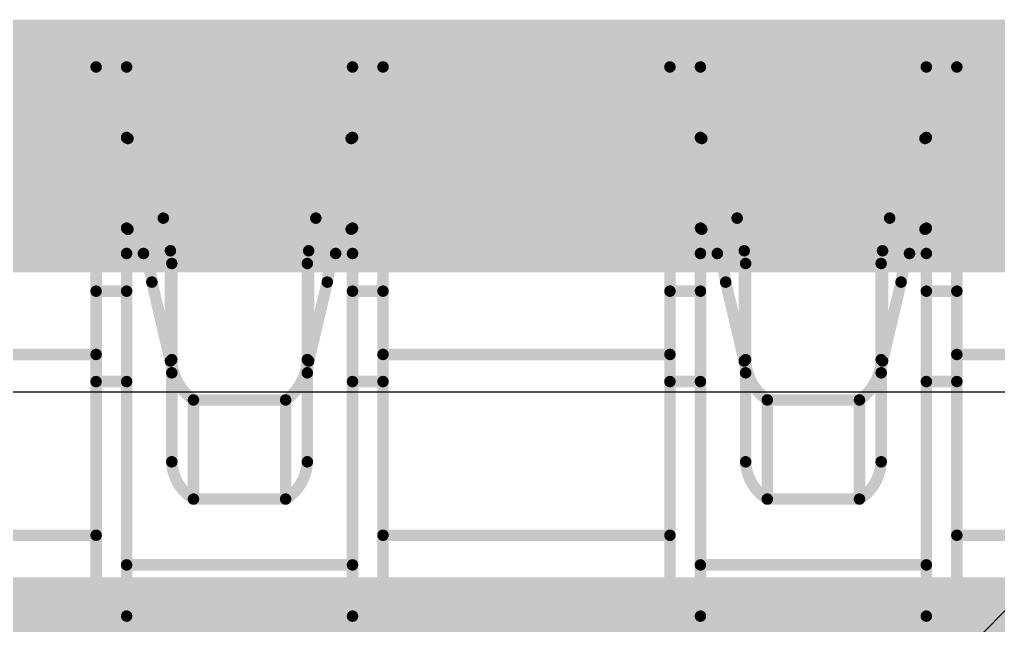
# Model space of a CAD drawing. Header units: inches. Extents: x -6 to 5433, y -4 to 5447.
# Drawn here: x 7.066 to 8.15, y 29.225 to 29.895 of the extents above; entities that cross this region are included whole.
import ezdxf

# ---------------------------------------------------------------- set-up
doc = ezdxf.new("R2010")
doc.units = ezdxf.units.IN
for name, color, linetype in [('Bottom Layer', 5, 'Continuous'), ('Ground', 16, 'Continuous'), ('Mechanical 4', 56, 'Continuous'), ('Top Layer', 1, 'Continuous'), ('Top Solder', 216, 'Continuous')]:
    doc.layers.add(name, color=color, linetype=linetype)

msp = doc.modelspace()

# ---------------------------------------------------------------- hatches: boundary and pattern name
at = {"layer": 'Top Solder'}
msp.add_hatch(color=216, dxfattribs=at).paths.add_polyline_path([(8.23719968, 28.43514633), (5.49399968, 28.43514633), (5.49399968, 29.27834759), (8.23719968, 29.27834759)])

# ---------------------------------------------------------------- linework, layer by layer
at = {"layer": 'Bottom Layer'}
msp.add_line((4.82502464, 29.48371802), (14.1753209, 29.48371802), dxfattribs=at)
msp.add_lwpolyline([(4.55450194, 29.7556428, 0.2794, 0.2794, 0), (14.2879572, 29.7556428, 0.2794, 0.2794, 0)], format="xyseb", dxfattribs=at)
at = {"layer": 'Ground'}
msp.add_line((8.69785662, 29.78245504), (7.27968826, 28.36428414), dxfattribs=at)
at = {"layer": 'Mechanical 4'}
for points in [[(7.151154099999999, 29.84294514, 0.0127, 0.0127, 0), (7.4686541, 29.84294514, 0.0127, 0.0127, 0)], [(7.151154099999999, 29.0549457, 0.0127, 0.0127, 0), (7.151154099999999, 29.84294514, 0.0127, 0.0127, 0)], [(7.18490562, 29.23548127999999, 0.0127, 0.0127, 0), (7.18490562, 29.84294514, 0.0127, 0.0127, 0)], [(7.43490512, 29.23548127999999, 0.0127, 0.0127, 0), (7.43490512, 29.84294514, 0.0127, 0.0127, 0)], [(7.4686541, 29.0549457, 0.0127, 0.0127, 0), (7.4686541, 29.84294514, 0.0127, 0.0127, 0)], [(7.7861541, 29.84294514, 0.0127, 0.0127, 0), (8.103654099999998, 29.84294514, 0.0127, 0.0127, 0)], [(7.7861541, 29.0549457, 0.0127, 0.0127, 0), (7.7861541, 29.84294514, 0.0127, 0.0127, 0)], [(7.819905619999999, 29.23548127999999, 0.0127, 0.0127, 0), (7.819905619999999, 29.84294514, 0.0127, 0.0127, 0)], [(8.06990512, 29.23548127999999, 0.0127, 0.0127, 0), (8.06990512, 29.84294514, 0.0127, 0.0127, 0)], [(8.103654099999998, 29.0549457, 0.0127, 0.0127, 0), (8.103654099999998, 29.84294514, 0.0127, 0.0127, 0)], [(7.1849996, 29.764609, 0.0127, 0.0127, -0.03260548558155127), (7.18490308, 29.76474616, 0.0127, 0.0127, 0)], [(7.18490562, 29.76494682, 0.0127, 0.0127, 0), (7.43490512, 29.76494682, 0.0127, 0.0127, 0)], [(7.185070719999999, 29.76453788, 0.0127, 0.0127, -0.02828759397176126), (7.18500214, 29.764609, 0.0127, 0.0127, 0)], [(7.185164699999999, 29.76445914, 0.0127, 0.0127, -0.02675080198550212), (7.185070719999999, 29.76453788, 0.0127, 0.0127, 0)], [(7.18528916, 29.76437278, 0.0127, 0.0127, -0.02199381132132004), (7.185164699999999, 29.76445914, 0.0127, 0.0127, 0)], [(7.185456799999999, 29.76427626, 0.0127, 0.0127, -0.0166869277550309), (7.18528916, 29.76437278, 0.0127, 0.0127, 0)], [(7.185659999999999, 29.76416958, 0.0127, 0.0127, -0.009375562097400772), (7.185454259999999, 29.76427626, 0.0127, 0.0127, 0)], [(7.185898759999999, 29.76405528, 0.0127, 0.0127, -0.005205298991517228), (7.185659999999999, 29.76416704, 0.0127, 0.0127, 0)], [(7.185898759999999, 29.76405528, 0.0127, 0.0127, 0), (7.186155299999999, 29.7639359, 0.0127, 0.0127, 0)], [(7.186155299999999, 29.7639359, 0.0127, 0.0127, 0), (7.18642454, 29.76381652, 0.0127, 0.0127, 0)], [(7.18642454, 29.66343572, 0.0127, 0.0127, 0), (7.18642454, 29.76381652, 0.0127, 0.0127, 0)], [(7.18642454, 29.76381652, 0.0127, 0.0127, -0.1798941776662689), (7.225532919999999, 29.67571154, 0.0127, 0.0127, 0)], [(7.39427782, 29.67571154, 0.0127, 0.0127, -0.1798941776662689), (7.433386199999999, 29.76381652, 0.0127, 0.0127, 0)], [(7.433386199999999, 29.76381652, 0.0127, 0.0127, 0), (7.43389674, 29.76405274, 0.0127, 0.0127, 0)], [(7.433386199999999, 29.66343572, 0.0127, 0.0127, 0), (7.433386199999999, 29.76381652, 0.0127, 0.0127, 0)], [(7.43389674, 29.76405274, 0.0127, 0.0127, 0), (7.434132959999999, 29.7641645, 0.0127, 0.0127, 0)], [(7.43434378, 29.76427118, 0.0127, 0.0127, -0.007070259504865801), (7.434132959999999, 29.7641645, 0.0127, 0.0127, 0)], [(7.43451904, 29.76437024, 0.0127, 0.0127, -0.01220881848376369), (7.43434124, 29.76427118, 0.0127, 0.0127, 0)], [(7.434661279999999, 29.76446168, 0.0127, 0.0127, -0.02261983007828487), (7.434521579999999, 29.76437024, 0.0127, 0.0127, 0)], [(7.4347578, 29.76454042, 0.0127, 0.0127, -0.03188108951507053), (7.43465874, 29.76446168, 0.0127, 0.0127, 0)], [(7.43482384, 29.76461408, 0.0127, 0.0127, -0.03744577995738341), (7.4347578, 29.76454042, 0.0127, 0.0127, 0)], [(7.43486956, 29.76468012, 0.0127, 0.0127, -0.03268866437428591), (7.43482384, 29.76461154, 0.0127, 0.0127, 0)], [(7.434902579999999, 29.76474616, 0.0127, 0.0127, -0.01323434479084265), (7.43486702, 29.76468012, 0.0127, 0.0127, 0)], [(7.819999599999999, 29.764609, 0.0127, 0.0127, -0.03260548544560319), (7.81990308, 29.76474616, 0.0127, 0.0127, 0)], [(7.819905619999999, 29.76494682, 0.0127, 0.0127, 0), (8.06990512, 29.76494682, 0.0127, 0.0127, 0)], [(7.820070719999999, 29.76453788, 0.0127, 0.0127, -0.02828759397511004), (7.820002139999999, 29.764609, 0.0127, 0.0127, 0)], [(7.820164699999999, 29.76445914, 0.0127, 0.0127, -0.02675080199110521), (7.820070719999999, 29.76453788, 0.0127, 0.0127, 0)], [(7.820289159999999, 29.76437278, 0.0127, 0.0127, -0.02199381121169513), (7.820164699999999, 29.76445914, 0.0127, 0.0127, 0)], [(7.8204568, 29.76427626, 0.0127, 0.0127, -0.0166869277267281), (7.820289159999999, 29.76437278, 0.0127, 0.0127, 0)], [(7.82066, 29.76416958, 0.0127, 0.0127, -0.009375562098943451), (7.820454259999999, 29.76427626, 0.0127, 0.0127, 0)], [(7.82089876, 29.76405528, 0.0127, 0.0127, -0.005205298976661376), (7.82066, 29.76416704, 0.0127, 0.0127, 0)], [(7.82089876, 29.76405528, 0.0127, 0.0127, 0), (7.8211553, 29.7639359, 0.0127, 0.0127, 0)], [(7.8211553, 29.7639359, 0.0127, 0.0127, 0), (7.821424539999999, 29.76381652, 0.0127, 0.0127, 0)], [(7.821424539999999, 29.66343572, 0.0127, 0.0127, 0), (7.821424539999999, 29.76381652, 0.0127, 0.0127, 0)], [(7.821424539999999, 29.76381652, 0.0127, 0.0127, -0.1798941776662689), (7.86053292, 29.67571154, 0.0127, 0.0127, 0)], [(8.029277819999999, 29.67571154, 0.0127, 0.0127, -0.1798941776662689), (8.0683862, 29.76381652, 0.0127, 0.0127, 0)], [(8.0683862, 29.76381652, 0.0127, 0.0127, 0), (8.06889674, 29.76405274, 0.0127, 0.0127, 0)], [(8.0683862, 29.66343572, 0.0127, 0.0127, 0), (8.0683862, 29.76381652, 0.0127, 0.0127, 0)], [(8.06889674, 29.76405274, 0.0127, 0.0127, 0), (8.06913296, 29.7641645, 0.0127, 0.0127, 0)], [(8.069343779999999, 29.76427118, 0.0127, 0.0127, -0.00707025949044173), (8.06913296, 29.7641645, 0.0127, 0.0127, 0)], [(8.06951904, 29.76437024, 0.0127, 0.0127, -0.0122088184217325), (8.06934124, 29.76427118, 0.0127, 0.0127, 0)], [(8.06966128, 29.76446168, 0.0127, 0.0127, -0.02261982996426816), (8.06952158, 29.76437024, 0.0127, 0.0127, 0)], [(8.0697578, 29.76454042, 0.0127, 0.0127, -0.03188108954903076), (8.06965874, 29.76446168, 0.0127, 0.0127, 0)], [(8.06982384, 29.76461408, 0.0127, 0.0127, -0.03744577976396687), (8.0697578, 29.76454042, 0.0127, 0.0127, 0)], [(8.069869559999999, 29.76468012, 0.0127, 0.0127, -0.03268866409473601), (8.06982384, 29.76461154, 0.0127, 0.0127, 0)], [(8.069902579999999, 29.76474616, 0.0127, 0.0127, -0.0132343449031978), (8.069867019999998, 29.76468012, 0.0127, 0.0127, 0)], [(7.225532919999999, 29.67571154, 0.0127, 0.0127, 0), (7.39427782, 29.67571154, 0.0127, 0.0127, 0)], [(7.225532919999999, 29.67571154, 0.0127, 0.0127, 0), (7.233386599999999, 29.6396156, 0.0127, 0.0127, 0)], [(7.38642414, 29.6396156, 0.0127, 0.0127, 0), (7.39427782, 29.67571154, 0.0127, 0.0127, 0)], [(7.86053292, 29.67571154, 0.0127, 0.0127, 0), (8.029277819999999, 29.67571154, 0.0127, 0.0127, 0)], [(7.86053292, 29.67571154, 0.0127, 0.0127, 0), (7.8683866, 29.6396156, 0.0127, 0.0127, 0)], [(8.021424139999999, 29.6396156, 0.0127, 0.0127, 0), (8.029277819999999, 29.67571154, 0.0127, 0.0127, 0)], [(7.18500214, 29.6644949, 0.0127, 0.0127, -0.02859692940451944), (7.18490308, 29.66467777999999, 0.0127, 0.0127, 0)], [(7.185164699999999, 29.66429678, 0.0127, 0.0127, -0.0543214186602937), (7.18500468, 29.66449744, 0.0127, 0.0127, 0)], [(7.18528916, 29.6641774, 0.0127, 0.0127, -0.02338615128757267), (7.185164699999999, 29.66429424, 0.0127, 0.0127, 0)], [(7.185454259999999, 29.66405294, 0.0127, 0.0127, -0.0185623060158573), (7.18528916, 29.66417994, 0.0127, 0.0127, 0)], [(7.185659999999999, 29.66390816, 0.0127, 0.0127, -0.01073692506914982), (7.185454259999999, 29.6640504, 0.0127, 0.0127, 0)], [(7.185898759999999, 29.66375576, 0.0127, 0.0127, -0.006054831016208675), (7.185662539999999, 29.66390816, 0.0127, 0.0127, 0)], [(7.185898759999999, 29.6637583, 0.0127, 0.0127, 0), (7.186155299999999, 29.66359828, 0.0127, 0.0127, 0)], [(7.186155299999999, 29.66359828, 0.0127, 0.0127, 0), (7.18642454, 29.66343572, 0.0127, 0.0127, 0)], [(7.18642454, 29.66343826, 0.0127, 0.0127, -0.1625908253546253), (7.212865939999999, 29.6049446, 0.0127, 0.0127, 0)], [(7.406944799999999, 29.6049446, 0.0127, 0.0127, -0.1625908253546254), (7.433386199999999, 29.66343826, 0.0127, 0.0127, 0)], [(7.433386199999999, 29.66343572, 0.0127, 0.0127, 0), (7.43389674, 29.66375322, 0.0127, 0.0127, 0)], [(7.434132959999999, 29.66390308, 0.0127, 0.0127, -0.004820614374173441), (7.43389674, 29.66375322, 0.0127, 0.0127, 0)], [(7.43434124, 29.66404532, 0.0127, 0.0127, -0.008119958889251617), (7.43413042, 29.66390308, 0.0127, 0.0127, 0)], [(7.43451904, 29.66418248, 0.0127, 0.0127, -0.01372913839143751), (7.43434124, 29.66404786, 0.0127, 0.0127, 0)], [(7.43465874, 29.66429932, 0.0127, 0.0127, -0.02446216593497402), (7.434521579999999, 29.66417994, 0.0127, 0.0127, 0)], [(7.4347578, 29.664406, 0.0127, 0.0127, -0.03231853503826095), (7.43465874, 29.66429932, 0.0127, 0.0127, 0)], [(7.43482384, 29.66450252, 0.0127, 0.0127, -0.03504148001190556), (7.4347578, 29.664406, 0.0127, 0.0127, 0)], [(7.43486956, 29.66459142, 0.0127, 0.0127, -0.02840446135278333), (7.43482384, 29.66450252, 0.0127, 0.0127, 0)], [(7.43490512, 29.66467524, 0.0127, 0.0127, -0.01102179308014015), (7.43486956, 29.66458888, 0.0127, 0.0127, 0)], [(7.820002139999999, 29.6644949, 0.0127, 0.0127, -0.02859692931671554), (7.81990308, 29.66467777999999, 0.0127, 0.0127, 0)], [(7.820164699999999, 29.66429678, 0.0127, 0.0127, -0.0543214187664743), (7.820004679999999, 29.66449744, 0.0127, 0.0127, 0)], [(7.820289159999999, 29.6641774, 0.0127, 0.0127, -0.02338615115355934), (7.820164699999999, 29.66429424, 0.0127, 0.0127, 0)], [(7.820454259999999, 29.66405294, 0.0127, 0.0127, -0.01856230596613793), (7.820289159999999, 29.66417994, 0.0127, 0.0127, 0)], [(7.82066, 29.66390816, 0.0127, 0.0127, -0.01073692508623635), (7.820454259999999, 29.6640504, 0.0127, 0.0127, 0)], [(7.82089876, 29.66375576, 0.0127, 0.0127, -0.006054831001559855), (7.82066254, 29.66390816, 0.0127, 0.0127, 0)], [(7.82089876, 29.6637583, 0.0127, 0.0127, 0), (7.8211553, 29.66359828, 0.0127, 0.0127, 0)], [(7.8211553, 29.66359828, 0.0127, 0.0127, 0), (7.821424539999999, 29.66343572, 0.0127, 0.0127, 0)], [(7.821424539999999, 29.66343826, 0.0127, 0.0127, -0.1625908253546253), (7.847865939999999, 29.6049446, 0.0127, 0.0127, 0)], [(8.0419448, 29.6049446, 0.0127, 0.0127, -0.1625908253546254), (8.0683862, 29.66343826, 0.0127, 0.0127, 0)], [(8.0683862, 29.66343572, 0.0127, 0.0127, 0), (8.06889674, 29.66375322, 0.0127, 0.0127, 0)], [(8.06913296, 29.66390308, 0.0127, 0.0127, -0.004820614348544013), (8.06889674, 29.66375322, 0.0127, 0.0127, 0)], [(8.06934124, 29.66404532, 0.0127, 0.0127, -0.00811995888289073), (8.069130419999999, 29.66390308, 0.0127, 0.0127, 0)], [(8.06951904, 29.66418248, 0.0127, 0.0127, -0.01372913835004148), (8.06934124, 29.66404786, 0.0127, 0.0127, 0)], [(8.06965874, 29.66429932, 0.0127, 0.0127, -0.02446216596941508), (8.06952158, 29.66417994, 0.0127, 0.0127, 0)], [(8.0697578, 29.664406, 0.0127, 0.0127, -0.03231853508547315), (8.06965874, 29.66429932, 0.0127, 0.0127, 0)], [(8.06982384, 29.66450252, 0.0127, 0.0127, -0.03504148000800234), (8.0697578, 29.664406, 0.0127, 0.0127, 0)], [(8.069869559999999, 29.66459142, 0.0127, 0.0127, -0.0284044613715959), (8.06982384, 29.66450252, 0.0127, 0.0127, 0)], [(8.06990512, 29.66467524, 0.0127, 0.0127, -0.01102179313539089), (8.069869559999999, 29.66458888, 0.0127, 0.0127, 0)], [(7.18490562, 29.63661078, 0.0127, 0.0127, 0), (7.203567, 29.63661078, 0.0127, 0.0127, 0)], [(7.233386599999999, 29.5176575, 0.0127, 0.0127, 0), (7.233386599999999, 29.6396156, 0.0127, 0.0127, 0)], [(7.233386599999999, 29.6396156, 0.0127, 0.0127, -0.05365795323520316), (7.23490552, 29.625544, 0.0127, 0.0127, 0)], [(7.38490522, 29.625544, 0.0127, 0.0127, -0.05365795323520318), (7.38642414, 29.6396156, 0.0127, 0.0127, 0)], [(7.38642414, 29.5176575, 0.0127, 0.0127, 0), (7.38642414, 29.6396156, 0.0127, 0.0127, 0)], [(7.41624374, 29.63661078, 0.0127, 0.0127, 0), (7.43490512, 29.63661078, 0.0127, 0.0127, 0)], [(7.819905619999999, 29.63661078, 0.0127, 0.0127, 0), (7.838567, 29.63661078, 0.0127, 0.0127, 0)], [(7.8683866, 29.5176575, 0.0127, 0.0127, 0), (7.8683866, 29.6396156, 0.0127, 0.0127, 0)], [(7.8683866, 29.6396156, 0.0127, 0.0127, -0.05365795323520316), (7.869905520000001, 29.625544, 0.0127, 0.0127, 0)], [(8.019905219999998, 29.625544, 0.0127, 0.0127, -0.05365795323476549), (8.021424139999999, 29.6396156, 0.0127, 0.0127, 0)], [(8.021424139999999, 29.5176575, 0.0127, 0.0127, 0), (8.021424139999999, 29.6396156, 0.0127, 0.0127, 0)], [(8.051243739999999, 29.63661078, 0.0127, 0.0127, 0), (8.06990512, 29.63661078, 0.0127, 0.0127, 0)], [(7.23490552, 29.40619468, 0.0127, 0.0127, 0), (7.23490552, 29.625544, 0.0127, 0.0127, 0)], [(7.38490522, 29.40619468, 0.0127, 0.0127, 0), (7.38490522, 29.625544, 0.0127, 0.0127, 0)], [(7.869905520000001, 29.40619468, 0.0127, 0.0127, 0), (7.869905520000001, 29.625544, 0.0127, 0.0127, 0)], [(8.019905219999998, 29.40619468, 0.0127, 0.0127, 0), (8.019905219999998, 29.625544, 0.0127, 0.0127, 0)], [(7.212863399999999, 29.60494714, 0.0127, 0.0127, 0), (7.233386599999999, 29.5176575, 0.0127, 0.0127, 0)], [(7.38642414, 29.5176575, 0.0127, 0.0127, 0), (7.406944799999999, 29.60494714, 0.0127, 0.0127, 0)], [(7.8478634, 29.60494714, 0.0127, 0.0127, 0), (7.8683866, 29.5176575, 0.0127, 0.0127, 0)], [(8.021424139999999, 29.5176575, 0.0127, 0.0127, 0), (8.0419448, 29.60494714, 0.0127, 0.0127, 0)], [(7.151154099999999, 29.59494462, 0.0127, 0.0127, 0), (7.18490562, 29.59494462, 0.0127, 0.0127, 0)], [(7.43490512, 29.59494462, 0.0127, 0.0127, 0), (7.4686541, 29.59494462, 0.0127, 0.0127, 0)], [(7.7861541, 29.59494462, 0.0127, 0.0127, 0), (7.819905619999999, 29.59494462, 0.0127, 0.0127, 0)], [(8.06990512, 29.59494462, 0.0127, 0.0127, 0), (8.103654099999998, 29.59494462, 0.0127, 0.0127, 0)], [(6.8336541, 29.52494476, 0.0127, 0.0127, 0), (7.151154099999999, 29.52494476, 0.0127, 0.0127, 0)], [(7.4686541, 29.52494476, 0.0127, 0.0127, 0), (7.7861541, 29.52494476, 0.0127, 0.0127, 0)], [(8.103654099999998, 29.52494476, 0.0127, 0.0127, 0), (8.421154099999999, 29.52494476, 0.0127, 0.0127, 0)], [(7.233386599999999, 29.5176575, 0.0127, 0.0127, -0.05786387190107989), (7.23490552, 29.50463492, 0.0127, 0.0127, 0)], [(7.258913599999999, 29.47460704, 0.0127, 0.0127, -0.2374801051855862), (7.23490552, 29.51917896, 0.0127, 0.0127, 0)], [(7.38490522, 29.51917896, 0.0127, 0.0127, -0.2374801051860468), (7.360897139999999, 29.47460704, 0.0127, 0.0127, 0)], [(7.38490522, 29.50463492, 0.0127, 0.0127, -0.05786387190151768), (7.38642414, 29.5176575, 0.0127, 0.0127, 0)], [(7.8683866, 29.5176575, 0.0127, 0.0127, -0.05786387190107989), (7.869905520000001, 29.50463492, 0.0127, 0.0127, 0)], [(7.893913599999999, 29.47460704, 0.0127, 0.0127, -0.2374801051860469), (7.869905520000001, 29.51917896, 0.0127, 0.0127, 0)], [(8.019905219999998, 29.51917896, 0.0127, 0.0127, -0.2374801051855858), (7.995897139999999, 29.47460704, 0.0127, 0.0127, 0)], [(8.019905219999998, 29.50463492, 0.0127, 0.0127, -0.05786387190151768), (8.021424139999999, 29.5176575, 0.0127, 0.0127, 0)], [(7.151154099999999, 29.49494482, 0.0127, 0.0127, 0), (7.18490562, 29.49494482, 0.0127, 0.0127, 0)], [(7.43490512, 29.49494482, 0.0127, 0.0127, 0), (7.4686541, 29.49494482, 0.0127, 0.0127, 0)], [(7.7861541, 29.49494482, 0.0127, 0.0127, 0), (7.819905619999999, 29.49494482, 0.0127, 0.0127, 0)], [(8.06990512, 29.49494482, 0.0127, 0.0127, 0), (8.103654099999998, 29.49494482, 0.0127, 0.0127, 0)], [(7.258916139999999, 29.47460704, 0.0127, 0.0127, 0), (7.360894599999999, 29.47460704, 0.0127, 0.0127, 0)], [(7.258916139999999, 29.36494508, 0.0127, 0.0127, 0), (7.258916139999999, 29.47460704, 0.0127, 0.0127, 0)], [(7.360894599999999, 29.36494508, 0.0127, 0.0127, 0), (7.360894599999999, 29.47460704, 0.0127, 0.0127, 0)], [(7.89391614, 29.47460704, 0.0127, 0.0127, 0), (7.9958946, 29.47460704, 0.0127, 0.0127, 0)], [(7.89391614, 29.36494508, 0.0127, 0.0127, 0), (7.89391614, 29.47460704, 0.0127, 0.0127, 0)], [(7.9958946, 29.36494508, 0.0127, 0.0127, 0), (7.9958946, 29.47460704, 0.0127, 0.0127, 0)], [(7.258913599999999, 29.36494762, 0.0127, 0.0127, -0.2473774779353231), (7.23490552, 29.40619722, 0.0127, 0.0127, 0)], [(7.38490522, 29.40619722, 0.0127, 0.0127, -0.2473774779353234), (7.360897139999999, 29.36494762, 0.0127, 0.0127, 0)], [(7.893913599999999, 29.36494762, 0.0127, 0.0127, -0.2473774779353231), (7.869905520000001, 29.40619722, 0.0127, 0.0127, 0)], [(8.019905219999998, 29.40619722, 0.0127, 0.0127, -0.2473774779353234), (7.995897139999999, 29.36494762, 0.0127, 0.0127, 0)], [(7.258916139999999, 29.36494508, 0.0127, 0.0127, 0), (7.360894599999999, 29.36494508, 0.0127, 0.0127, 0)], [(7.89391614, 29.36494508, 0.0127, 0.0127, 0), (7.9958946, 29.36494508, 0.0127, 0.0127, 0)], [(6.8336541, 29.32494516, 0.0127, 0.0127, 0), (7.151154099999999, 29.32494516, 0.0127, 0.0127, 0)], [(7.4686541, 29.32494516, 0.0127, 0.0127, 0), (7.7861541, 29.32494516, 0.0127, 0.0127, 0)], [(8.103654099999998, 29.32494516, 0.0127, 0.0127, 0), (8.421154099999999, 29.32494516, 0.0127, 0.0127, 0)], [(7.18490562, 29.29215376, 0.0127, 0.0127, 0), (7.43490512, 29.29215376, 0.0127, 0.0127, 0)], [(7.819905619999999, 29.29215376, 0.0127, 0.0127, 0), (8.06990512, 29.29215376, 0.0127, 0.0127, 0)], [(7.18490562, 29.23548127999999, 0.0127, 0.0127, 0), (7.43490512, 29.23548127999999, 0.0127, 0.0127, 0)], [(7.819905619999999, 29.23548127999999, 0.0127, 0.0127, 0), (8.06990512, 29.23548127999999, 0.0127, 0.0127, 0)]]:
    msp.add_lwpolyline(points, format="xyseb", dxfattribs=at)
for points in [[(7.1479791, 29.84294514, 0.00635, 0.00635, 1), (7.154329099999999, 29.84294514, 0.00635, 0.00635, 1)], [(7.1479791, 29.84294514, 0.00635, 0.00635, 1), (7.154329099999999, 29.84294514, 0.00635, 0.00635, 1)], [(7.181730619999999, 29.84294514, 0.00635, 0.00635, 1), (7.18808062, 29.84294514, 0.00635, 0.00635, 1)], [(7.43173012, 29.84294514, 0.00635, 0.00635, 1), (7.43808012, 29.84294514, 0.00635, 0.00635, 1)], [(7.4654791, 29.84294514, 0.00635, 0.00635, 1), (7.4718291, 29.84294514, 0.00635, 0.00635, 1)], [(7.4654791, 29.84294514, 0.00635, 0.00635, 1), (7.4718291, 29.84294514, 0.00635, 0.00635, 1)], [(7.782979099999999, 29.84294514, 0.00635, 0.00635, 1), (7.7893291, 29.84294514, 0.00635, 0.00635, 1)], [(7.782979099999999, 29.84294514, 0.00635, 0.00635, 1), (7.7893291, 29.84294514, 0.00635, 0.00635, 1)], [(7.81673062, 29.84294514, 0.00635, 0.00635, 1), (7.82308062, 29.84294514, 0.00635, 0.00635, 1)], [(8.066730119999999, 29.84294514, 0.00635, 0.00635, 1), (8.07308012, 29.84294514, 0.00635, 0.00635, 1)], [(8.1004791, 29.84294514, 0.00635, 0.00635, 1), (8.1068291, 29.84294514, 0.00635, 0.00635, 1)], [(8.1004791, 29.84294514, 0.00635, 0.00635, 1), (8.1068291, 29.84294514, 0.00635, 0.00635, 1)], [(7.181728079999999, 29.76474616, 0.00635, 0.00635, 1), (7.188078079999999, 29.76474616, 0.00635, 0.00635, 1)], [(7.181730619999999, 29.76494682, 0.00635, 0.00635, 1), (7.18808062, 29.76494682, 0.00635, 0.00635, 1)], [(7.181824599999999, 29.764609, 0.00635, 0.00635, 1), (7.1881746, 29.764609, 0.00635, 0.00635, 1)], [(7.181827139999999, 29.764609, 0.00635, 0.00635, 1), (7.18817714, 29.764609, 0.00635, 0.00635, 1)], [(7.181895719999999, 29.76453788, 0.00635, 0.00635, 1), (7.18824572, 29.76453788, 0.00635, 0.00635, 1)], [(7.181895719999999, 29.76453788, 0.00635, 0.00635, 1), (7.18824572, 29.76453788, 0.00635, 0.00635, 1)], [(7.181989699999999, 29.76445914, 0.00635, 0.00635, 1), (7.1883397, 29.76445914, 0.00635, 0.00635, 1)], [(7.181989699999999, 29.76445914, 0.00635, 0.00635, 1), (7.1883397, 29.76445914, 0.00635, 0.00635, 1)], [(7.18211416, 29.76437278, 0.00635, 0.00635, 1), (7.18846416, 29.76437278, 0.00635, 0.00635, 1)], [(7.18211416, 29.76437278, 0.00635, 0.00635, 1), (7.18846416, 29.76437278, 0.00635, 0.00635, 1)], [(7.18227926, 29.76427626, 0.00635, 0.00635, 1), (7.18862926, 29.76427626, 0.00635, 0.00635, 1)], [(7.182281799999999, 29.76427626, 0.00635, 0.00635, 1), (7.1886318, 29.76427626, 0.00635, 0.00635, 1)], [(7.182485, 29.76416958, 0.00635, 0.00635, 1), (7.188835, 29.76416958, 0.00635, 0.00635, 1)], [(7.182485, 29.76416704, 0.00635, 0.00635, 1), (7.188835, 29.76416704, 0.00635, 0.00635, 1)], [(7.182723759999999, 29.76405528, 0.00635, 0.00635, 1), (7.18907376, 29.76405528, 0.00635, 0.00635, 1)], [(7.182723759999999, 29.76405528, 0.00635, 0.00635, 1), (7.18907376, 29.76405528, 0.00635, 0.00635, 1)], [(7.1829803, 29.7639359, 0.00635, 0.00635, 1), (7.189330299999999, 29.7639359, 0.00635, 0.00635, 1)], [(7.1829803, 29.7639359, 0.00635, 0.00635, 1), (7.189330299999999, 29.7639359, 0.00635, 0.00635, 1)], [(7.183249539999999, 29.76381652, 0.00635, 0.00635, 1), (7.18959954, 29.76381652, 0.00635, 0.00635, 1)], [(7.183249539999999, 29.76381652, 0.00635, 0.00635, 1), (7.18959954, 29.76381652, 0.00635, 0.00635, 1)], [(7.183249539999999, 29.76381652, 0.00635, 0.00635, 1), (7.18959954, 29.76381652, 0.00635, 0.00635, 1)], [(7.4302112, 29.76381652, 0.00635, 0.00635, 1), (7.436561199999999, 29.76381652, 0.00635, 0.00635, 1)], [(7.4302112, 29.76381652, 0.00635, 0.00635, 1), (7.436561199999999, 29.76381652, 0.00635, 0.00635, 1)], [(7.4302112, 29.76381652, 0.00635, 0.00635, 1), (7.436561199999999, 29.76381652, 0.00635, 0.00635, 1)], [(7.430721739999999, 29.76405274, 0.00635, 0.00635, 1), (7.437071739999999, 29.76405274, 0.00635, 0.00635, 1)], [(7.430721739999999, 29.76405274, 0.00635, 0.00635, 1), (7.437071739999999, 29.76405274, 0.00635, 0.00635, 1)], [(7.43095796, 29.7641645, 0.00635, 0.00635, 1), (7.437307959999999, 29.7641645, 0.00635, 0.00635, 1)], [(7.43095796, 29.7641645, 0.00635, 0.00635, 1), (7.437307959999999, 29.7641645, 0.00635, 0.00635, 1)], [(7.431166239999999, 29.76427118, 0.00635, 0.00635, 1), (7.43751624, 29.76427118, 0.00635, 0.00635, 1)], [(7.431168779999999, 29.76427118, 0.00635, 0.00635, 1), (7.43751878, 29.76427118, 0.00635, 0.00635, 1)], [(7.43134404, 29.76437024, 0.00635, 0.00635, 1), (7.437694039999999, 29.76437024, 0.00635, 0.00635, 1)], [(7.43134658, 29.76437024, 0.00635, 0.00635, 1), (7.437696579999999, 29.76437024, 0.00635, 0.00635, 1)], [(7.43148374, 29.76446168, 0.00635, 0.00635, 1), (7.437833739999999, 29.76446168, 0.00635, 0.00635, 1)], [(7.43148628, 29.76446168, 0.00635, 0.00635, 1), (7.437836279999999, 29.76446168, 0.00635, 0.00635, 1)], [(7.4315828, 29.76454042, 0.00635, 0.00635, 1), (7.437932799999999, 29.76454042, 0.00635, 0.00635, 1)], [(7.4315828, 29.76454042, 0.00635, 0.00635, 1), (7.437932799999999, 29.76454042, 0.00635, 0.00635, 1)], [(7.431648839999998, 29.76461408, 0.00635, 0.00635, 1), (7.43799884, 29.76461408, 0.00635, 0.00635, 1)], [(7.431648839999998, 29.76461154, 0.00635, 0.00635, 1), (7.43799884, 29.76461154, 0.00635, 0.00635, 1)], [(7.43169202, 29.76468012, 0.00635, 0.00635, 1), (7.438042019999999, 29.76468012, 0.00635, 0.00635, 1)], [(7.43169456, 29.76468012, 0.00635, 0.00635, 1), (7.43804456, 29.76468012, 0.00635, 0.00635, 1)], [(7.43172758, 29.76474616, 0.00635, 0.00635, 1), (7.438077579999999, 29.76474616, 0.00635, 0.00635, 1)], [(7.43173012, 29.76494682, 0.00635, 0.00635, 1), (7.43808012, 29.76494682, 0.00635, 0.00635, 1)], [(7.81672808, 29.76474616, 0.00635, 0.00635, 1), (7.82307808, 29.76474616, 0.00635, 0.00635, 1)], [(7.81673062, 29.76494682, 0.00635, 0.00635, 1), (7.82308062, 29.76494682, 0.00635, 0.00635, 1)], [(7.816824599999999, 29.764609, 0.00635, 0.00635, 1), (7.8231746, 29.764609, 0.00635, 0.00635, 1)], [(7.816827139999999, 29.764609, 0.00635, 0.00635, 1), (7.82317714, 29.764609, 0.00635, 0.00635, 1)], [(7.81689572, 29.76453788, 0.00635, 0.00635, 1), (7.823245719999999, 29.76453788, 0.00635, 0.00635, 1)], [(7.81689572, 29.76453788, 0.00635, 0.00635, 1), (7.823245719999999, 29.76453788, 0.00635, 0.00635, 1)], [(7.8169897, 29.76445914, 0.00635, 0.00635, 1), (7.823339699999999, 29.76445914, 0.00635, 0.00635, 1)], [(7.8169897, 29.76445914, 0.00635, 0.00635, 1), (7.823339699999999, 29.76445914, 0.00635, 0.00635, 1)], [(7.817114159999999, 29.76437278, 0.00635, 0.00635, 1), (7.82346416, 29.76437278, 0.00635, 0.00635, 1)], [(7.817114159999999, 29.76437278, 0.00635, 0.00635, 1), (7.82346416, 29.76437278, 0.00635, 0.00635, 1)], [(7.817279259999999, 29.76427626, 0.00635, 0.00635, 1), (7.823629259999999, 29.76427626, 0.00635, 0.00635, 1)], [(7.8172818, 29.76427626, 0.00635, 0.00635, 1), (7.823631799999999, 29.76427626, 0.00635, 0.00635, 1)], [(7.817485, 29.76416958, 0.00635, 0.00635, 1), (7.823834999999999, 29.76416958, 0.00635, 0.00635, 1)], [(7.817485, 29.76416704, 0.00635, 0.00635, 1), (7.823834999999999, 29.76416704, 0.00635, 0.00635, 1)], [(7.81772376, 29.76405528, 0.00635, 0.00635, 1), (7.824073759999999, 29.76405528, 0.00635, 0.00635, 1)], [(7.81772376, 29.76405528, 0.00635, 0.00635, 1), (7.824073759999999, 29.76405528, 0.00635, 0.00635, 1)], [(7.8179803, 29.7639359, 0.00635, 0.00635, 1), (7.8243303, 29.7639359, 0.00635, 0.00635, 1)], [(7.8179803, 29.7639359, 0.00635, 0.00635, 1), (7.8243303, 29.7639359, 0.00635, 0.00635, 1)], [(7.818249539999999, 29.76381652, 0.00635, 0.00635, 1), (7.82459954, 29.76381652, 0.00635, 0.00635, 1)], [(7.818249539999999, 29.76381652, 0.00635, 0.00635, 1), (7.82459954, 29.76381652, 0.00635, 0.00635, 1)], [(7.818249539999999, 29.76381652, 0.00635, 0.00635, 1), (7.82459954, 29.76381652, 0.00635, 0.00635, 1)], [(8.065211199999998, 29.76381652, 0.00635, 0.00635, 1), (8.0715612, 29.76381652, 0.00635, 0.00635, 1)], [(8.065211199999998, 29.76381652, 0.00635, 0.00635, 1), (8.0715612, 29.76381652, 0.00635, 0.00635, 1)], [(8.065211199999998, 29.76381652, 0.00635, 0.00635, 1), (8.0715612, 29.76381652, 0.00635, 0.00635, 1)], [(8.065721739999999, 29.76405274, 0.00635, 0.00635, 1), (8.072071739999998, 29.76405274, 0.00635, 0.00635, 1)], [(8.065721739999999, 29.76405274, 0.00635, 0.00635, 1), (8.072071739999998, 29.76405274, 0.00635, 0.00635, 1)], [(8.065957959999999, 29.7641645, 0.00635, 0.00635, 1), (8.07230796, 29.7641645, 0.00635, 0.00635, 1)], [(8.065957959999999, 29.7641645, 0.00635, 0.00635, 1), (8.07230796, 29.7641645, 0.00635, 0.00635, 1)], [(8.06616624, 29.76427118, 0.00635, 0.00635, 1), (8.072516239999999, 29.76427118, 0.00635, 0.00635, 1)], [(8.06616878, 29.76427118, 0.00635, 0.00635, 1), (8.07251878, 29.76427118, 0.00635, 0.00635, 1)], [(8.066344039999999, 29.76437024, 0.00635, 0.00635, 1), (8.07269404, 29.76437024, 0.00635, 0.00635, 1)], [(8.06634658, 29.76437024, 0.00635, 0.00635, 1), (8.07269658, 29.76437024, 0.00635, 0.00635, 1)], [(8.066483739999999, 29.76446168, 0.00635, 0.00635, 1), (8.07283374, 29.76446168, 0.00635, 0.00635, 1)], [(8.06648628, 29.76446168, 0.00635, 0.00635, 1), (8.072836279999999, 29.76446168, 0.00635, 0.00635, 1)], [(8.066582799999999, 29.76454042, 0.00635, 0.00635, 1), (8.0729328, 29.76454042, 0.00635, 0.00635, 1)], [(8.066582799999999, 29.76454042, 0.00635, 0.00635, 1), (8.0729328, 29.76454042, 0.00635, 0.00635, 1)], [(8.06664884, 29.76461408, 0.00635, 0.00635, 1), (8.07299884, 29.76461408, 0.00635, 0.00635, 1)], [(8.06664884, 29.76461154, 0.00635, 0.00635, 1), (8.07299884, 29.76461154, 0.00635, 0.00635, 1)], [(8.06669202, 29.76468012, 0.00635, 0.00635, 1), (8.07304202, 29.76468012, 0.00635, 0.00635, 1)], [(8.06669456, 29.76468012, 0.00635, 0.00635, 1), (8.07304456, 29.76468012, 0.00635, 0.00635, 1)], [(8.066727579999998, 29.76474616, 0.00635, 0.00635, 1), (8.07307758, 29.76474616, 0.00635, 0.00635, 1)], [(8.066730119999999, 29.76494682, 0.00635, 0.00635, 1), (8.07308012, 29.76494682, 0.00635, 0.00635, 1)], [(7.222357919999999, 29.67571154, 0.00635, 0.00635, 1), (7.228707919999999, 29.67571154, 0.00635, 0.00635, 1)], [(7.222357919999999, 29.67571154, 0.00635, 0.00635, 1), (7.228707919999999, 29.67571154, 0.00635, 0.00635, 1)], [(7.222357919999999, 29.67571154, 0.00635, 0.00635, 1), (7.228707919999999, 29.67571154, 0.00635, 0.00635, 1)], [(7.391102819999999, 29.67571154, 0.00635, 0.00635, 1), (7.39745282, 29.67571154, 0.00635, 0.00635, 1)], [(7.391102819999999, 29.67571154, 0.00635, 0.00635, 1), (7.39745282, 29.67571154, 0.00635, 0.00635, 1)], [(7.391102819999999, 29.67571154, 0.00635, 0.00635, 1), (7.39745282, 29.67571154, 0.00635, 0.00635, 1)], [(7.857357919999999, 29.67571154, 0.00635, 0.00635, 1), (7.86370792, 29.67571154, 0.00635, 0.00635, 1)], [(7.857357919999999, 29.67571154, 0.00635, 0.00635, 1), (7.86370792, 29.67571154, 0.00635, 0.00635, 1)], [(7.857357919999999, 29.67571154, 0.00635, 0.00635, 1), (7.86370792, 29.67571154, 0.00635, 0.00635, 1)], [(8.02610282, 29.67571154, 0.00635, 0.00635, 1), (8.03245282, 29.67571154, 0.00635, 0.00635, 1)], [(8.02610282, 29.67571154, 0.00635, 0.00635, 1), (8.03245282, 29.67571154, 0.00635, 0.00635, 1)], [(8.02610282, 29.67571154, 0.00635, 0.00635, 1), (8.03245282, 29.67571154, 0.00635, 0.00635, 1)], [(7.181728079999999, 29.66467777999999, 0.00635, 0.00635, 1), (7.188078079999999, 29.66467777999999, 0.00635, 0.00635, 1)], [(7.181827139999999, 29.6644949, 0.00635, 0.00635, 1), (7.18817714, 29.6644949, 0.00635, 0.00635, 1)], [(7.181829679999999, 29.66449744, 0.00635, 0.00635, 1), (7.18817968, 29.66449744, 0.00635, 0.00635, 1)], [(7.181989699999999, 29.66429678, 0.00635, 0.00635, 1), (7.1883397, 29.66429678, 0.00635, 0.00635, 1)], [(7.181989699999999, 29.66429424, 0.00635, 0.00635, 1), (7.1883397, 29.66429424, 0.00635, 0.00635, 1)], [(7.18211416, 29.66417994, 0.00635, 0.00635, 1), (7.18846416, 29.66417994, 0.00635, 0.00635, 1)], [(7.18211416, 29.6641774, 0.00635, 0.00635, 1), (7.18846416, 29.6641774, 0.00635, 0.00635, 1)], [(7.18227926, 29.66405294, 0.00635, 0.00635, 1), (7.18862926, 29.66405294, 0.00635, 0.00635, 1)], [(7.18227926, 29.6640504, 0.00635, 0.00635, 1), (7.18862926, 29.6640504, 0.00635, 0.00635, 1)], [(7.182485, 29.66390816, 0.00635, 0.00635, 1), (7.188835, 29.66390816, 0.00635, 0.00635, 1)], [(7.182487539999999, 29.66390816, 0.00635, 0.00635, 1), (7.188837539999999, 29.66390816, 0.00635, 0.00635, 1)], [(7.182723759999999, 29.6637583, 0.00635, 0.00635, 1), (7.18907376, 29.6637583, 0.00635, 0.00635, 1)], [(7.182723759999999, 29.66375576, 0.00635, 0.00635, 1), (7.18907376, 29.66375576, 0.00635, 0.00635, 1)], [(7.1829803, 29.66359828, 0.00635, 0.00635, 1), (7.189330299999999, 29.66359828, 0.00635, 0.00635, 1)], [(7.1829803, 29.66359828, 0.00635, 0.00635, 1), (7.189330299999999, 29.66359828, 0.00635, 0.00635, 1)], [(7.183249539999999, 29.66343826, 0.00635, 0.00635, 1), (7.18959954, 29.66343826, 0.00635, 0.00635, 1)], [(7.183249539999999, 29.66343572, 0.00635, 0.00635, 1), (7.18959954, 29.66343572, 0.00635, 0.00635, 1)], [(7.183249539999999, 29.66343572, 0.00635, 0.00635, 1), (7.18959954, 29.66343572, 0.00635, 0.00635, 1)], [(7.4302112, 29.66343826, 0.00635, 0.00635, 1), (7.436561199999999, 29.66343826, 0.00635, 0.00635, 1)], [(7.4302112, 29.66343572, 0.00635, 0.00635, 1), (7.436561199999999, 29.66343572, 0.00635, 0.00635, 1)], [(7.4302112, 29.66343572, 0.00635, 0.00635, 1), (7.436561199999999, 29.66343572, 0.00635, 0.00635, 1)], [(7.430721739999999, 29.66375322, 0.00635, 0.00635, 1), (7.437071739999999, 29.66375322, 0.00635, 0.00635, 1)], [(7.430721739999999, 29.66375322, 0.00635, 0.00635, 1), (7.437071739999999, 29.66375322, 0.00635, 0.00635, 1)], [(7.43095542, 29.66390308, 0.00635, 0.00635, 1), (7.43730542, 29.66390308, 0.00635, 0.00635, 1)], [(7.43095796, 29.66390308, 0.00635, 0.00635, 1), (7.437307959999999, 29.66390308, 0.00635, 0.00635, 1)], [(7.431166239999999, 29.66404786, 0.00635, 0.00635, 1), (7.43751624, 29.66404786, 0.00635, 0.00635, 1)], [(7.431166239999999, 29.66404532, 0.00635, 0.00635, 1), (7.43751624, 29.66404532, 0.00635, 0.00635, 1)], [(7.43134404, 29.66418248, 0.00635, 0.00635, 1), (7.437694039999999, 29.66418248, 0.00635, 0.00635, 1)], [(7.43134658, 29.66417994, 0.00635, 0.00635, 1), (7.437696579999999, 29.66417994, 0.00635, 0.00635, 1)], [(7.43148374, 29.66429932, 0.00635, 0.00635, 1), (7.437833739999999, 29.66429932, 0.00635, 0.00635, 1)], [(7.43148374, 29.66429932, 0.00635, 0.00635, 1), (7.437833739999999, 29.66429932, 0.00635, 0.00635, 1)], [(7.4315828, 29.664406, 0.00635, 0.00635, 1), (7.437932799999999, 29.664406, 0.00635, 0.00635, 1)], [(7.4315828, 29.664406, 0.00635, 0.00635, 1), (7.437932799999999, 29.664406, 0.00635, 0.00635, 1)], [(7.431648839999998, 29.66450252, 0.00635, 0.00635, 1), (7.43799884, 29.66450252, 0.00635, 0.00635, 1)], [(7.431648839999998, 29.66450252, 0.00635, 0.00635, 1), (7.43799884, 29.66450252, 0.00635, 0.00635, 1)], [(7.43169456, 29.66459142, 0.00635, 0.00635, 1), (7.43804456, 29.66459142, 0.00635, 0.00635, 1)], [(7.43169456, 29.66458888, 0.00635, 0.00635, 1), (7.43804456, 29.66458888, 0.00635, 0.00635, 1)], [(7.43173012, 29.66467524, 0.00635, 0.00635, 1), (7.43808012, 29.66467524, 0.00635, 0.00635, 1)], [(7.81672808, 29.66467777999999, 0.00635, 0.00635, 1), (7.82307808, 29.66467777999999, 0.00635, 0.00635, 1)], [(7.816827139999999, 29.6644949, 0.00635, 0.00635, 1), (7.82317714, 29.6644949, 0.00635, 0.00635, 1)], [(7.81682968, 29.66449744, 0.00635, 0.00635, 1), (7.823179679999999, 29.66449744, 0.00635, 0.00635, 1)], [(7.8169897, 29.66429678, 0.00635, 0.00635, 1), (7.823339699999999, 29.66429678, 0.00635, 0.00635, 1)], [(7.8169897, 29.66429424, 0.00635, 0.00635, 1), (7.823339699999999, 29.66429424, 0.00635, 0.00635, 1)], [(7.817114159999999, 29.66417994, 0.00635, 0.00635, 1), (7.82346416, 29.66417994, 0.00635, 0.00635, 1)], [(7.817114159999999, 29.6641774, 0.00635, 0.00635, 1), (7.82346416, 29.6641774, 0.00635, 0.00635, 1)], [(7.817279259999999, 29.66405294, 0.00635, 0.00635, 1), (7.823629259999999, 29.66405294, 0.00635, 0.00635, 1)], [(7.817279259999999, 29.6640504, 0.00635, 0.00635, 1), (7.823629259999999, 29.6640504, 0.00635, 0.00635, 1)], [(7.817485, 29.66390816, 0.00635, 0.00635, 1), (7.823834999999999, 29.66390816, 0.00635, 0.00635, 1)], [(7.81748754, 29.66390816, 0.00635, 0.00635, 1), (7.82383754, 29.66390816, 0.00635, 0.00635, 1)], [(7.81772376, 29.6637583, 0.00635, 0.00635, 1), (7.824073759999999, 29.6637583, 0.00635, 0.00635, 1)], [(7.81772376, 29.66375576, 0.00635, 0.00635, 1), (7.824073759999999, 29.66375576, 0.00635, 0.00635, 1)], [(7.8179803, 29.66359828, 0.00635, 0.00635, 1), (7.8243303, 29.66359828, 0.00635, 0.00635, 1)], [(7.8179803, 29.66359828, 0.00635, 0.00635, 1), (7.8243303, 29.66359828, 0.00635, 0.00635, 1)], [(7.818249539999999, 29.66343826, 0.00635, 0.00635, 1), (7.82459954, 29.66343826, 0.00635, 0.00635, 1)], [(7.818249539999999, 29.66343572, 0.00635, 0.00635, 1), (7.82459954, 29.66343572, 0.00635, 0.00635, 1)], [(7.818249539999999, 29.66343572, 0.00635, 0.00635, 1), (7.82459954, 29.66343572, 0.00635, 0.00635, 1)], [(8.065211199999998, 29.66343826, 0.00635, 0.00635, 1), (8.0715612, 29.66343826, 0.00635, 0.00635, 1)], [(8.065211199999998, 29.66343572, 0.00635, 0.00635, 1), (8.0715612, 29.66343572, 0.00635, 0.00635, 1)], [(8.065211199999998, 29.66343572, 0.00635, 0.00635, 1), (8.0715612, 29.66343572, 0.00635, 0.00635, 1)], [(8.065721739999999, 29.66375322, 0.00635, 0.00635, 1), (8.072071739999998, 29.66375322, 0.00635, 0.00635, 1)], [(8.065721739999999, 29.66375322, 0.00635, 0.00635, 1), (8.072071739999998, 29.66375322, 0.00635, 0.00635, 1)], [(8.06595542, 29.66390308, 0.00635, 0.00635, 1), (8.07230542, 29.66390308, 0.00635, 0.00635, 1)], [(8.065957959999999, 29.66390308, 0.00635, 0.00635, 1), (8.07230796, 29.66390308, 0.00635, 0.00635, 1)], [(8.06616624, 29.66404786, 0.00635, 0.00635, 1), (8.072516239999999, 29.66404786, 0.00635, 0.00635, 1)], [(8.06616624, 29.66404532, 0.00635, 0.00635, 1), (8.072516239999999, 29.66404532, 0.00635, 0.00635, 1)], [(8.066344039999999, 29.66418248, 0.00635, 0.00635, 1), (8.07269404, 29.66418248, 0.00635, 0.00635, 1)], [(8.06634658, 29.66417994, 0.00635, 0.00635, 1), (8.07269658, 29.66417994, 0.00635, 0.00635, 1)], [(8.066483739999999, 29.66429932, 0.00635, 0.00635, 1), (8.07283374, 29.66429932, 0.00635, 0.00635, 1)], [(8.066483739999999, 29.66429932, 0.00635, 0.00635, 1), (8.07283374, 29.66429932, 0.00635, 0.00635, 1)], [(8.066582799999999, 29.664406, 0.00635, 0.00635, 1), (8.0729328, 29.664406, 0.00635, 0.00635, 1)], [(8.066582799999999, 29.664406, 0.00635, 0.00635, 1), (8.0729328, 29.664406, 0.00635, 0.00635, 1)], [(8.06664884, 29.66450252, 0.00635, 0.00635, 1), (8.07299884, 29.66450252, 0.00635, 0.00635, 1)], [(8.06664884, 29.66450252, 0.00635, 0.00635, 1), (8.07299884, 29.66450252, 0.00635, 0.00635, 1)], [(8.06669456, 29.66459142, 0.00635, 0.00635, 1), (8.07304456, 29.66459142, 0.00635, 0.00635, 1)], [(8.06669456, 29.66458888, 0.00635, 0.00635, 1), (8.07304456, 29.66458888, 0.00635, 0.00635, 1)], [(8.066730119999999, 29.66467524, 0.00635, 0.00635, 1), (8.07308012, 29.66467524, 0.00635, 0.00635, 1)], [(7.181730619999999, 29.63661078, 0.00635, 0.00635, 1), (7.18808062, 29.63661078, 0.00635, 0.00635, 1)], [(7.200392, 29.63661078, 0.00635, 0.00635, 1), (7.206741999999999, 29.63661078, 0.00635, 0.00635, 1)], [(7.2302116, 29.6396156, 0.00635, 0.00635, 1), (7.236561599999999, 29.6396156, 0.00635, 0.00635, 1)], [(7.2302116, 29.6396156, 0.00635, 0.00635, 1), (7.236561599999999, 29.6396156, 0.00635, 0.00635, 1)], [(7.2302116, 29.6396156, 0.00635, 0.00635, 1), (7.236561599999999, 29.6396156, 0.00635, 0.00635, 1)], [(7.38324914, 29.6396156, 0.00635, 0.00635, 1), (7.38959914, 29.6396156, 0.00635, 0.00635, 1)], [(7.38324914, 29.6396156, 0.00635, 0.00635, 1), (7.38959914, 29.6396156, 0.00635, 0.00635, 1)], [(7.38324914, 29.6396156, 0.00635, 0.00635, 1), (7.38959914, 29.6396156, 0.00635, 0.00635, 1)], [(7.413068739999999, 29.63661078, 0.00635, 0.00635, 1), (7.419418739999999, 29.63661078, 0.00635, 0.00635, 1)], [(7.43173012, 29.63661078, 0.00635, 0.00635, 1), (7.43808012, 29.63661078, 0.00635, 0.00635, 1)], [(7.81673062, 29.63661078, 0.00635, 0.00635, 1), (7.82308062, 29.63661078, 0.00635, 0.00635, 1)], [(7.835391999999999, 29.63661078, 0.00635, 0.00635, 1), (7.841742, 29.63661078, 0.00635, 0.00635, 1)], [(7.865211599999999, 29.6396156, 0.00635, 0.00635, 1), (7.8715616, 29.6396156, 0.00635, 0.00635, 1)], [(7.865211599999999, 29.6396156, 0.00635, 0.00635, 1), (7.8715616, 29.6396156, 0.00635, 0.00635, 1)], [(7.865211599999999, 29.6396156, 0.00635, 0.00635, 1), (7.8715616, 29.6396156, 0.00635, 0.00635, 1)], [(8.01824914, 29.6396156, 0.00635, 0.00635, 1), (8.02459914, 29.6396156, 0.00635, 0.00635, 1)], [(8.01824914, 29.6396156, 0.00635, 0.00635, 1), (8.02459914, 29.6396156, 0.00635, 0.00635, 1)], [(8.01824914, 29.6396156, 0.00635, 0.00635, 1), (8.02459914, 29.6396156, 0.00635, 0.00635, 1)], [(8.04806874, 29.63661078, 0.00635, 0.00635, 1), (8.054418740000001, 29.63661078, 0.00635, 0.00635, 1)], [(8.066730119999999, 29.63661078, 0.00635, 0.00635, 1), (8.07308012, 29.63661078, 0.00635, 0.00635, 1)], [(7.23173052, 29.625544, 0.00635, 0.00635, 1), (7.23808052, 29.625544, 0.00635, 0.00635, 1)], [(7.23173052, 29.625544, 0.00635, 0.00635, 1), (7.23808052, 29.625544, 0.00635, 0.00635, 1)], [(7.381730220000001, 29.625544, 0.00635, 0.00635, 1), (7.388080219999999, 29.625544, 0.00635, 0.00635, 1)], [(7.381730220000001, 29.625544, 0.00635, 0.00635, 1), (7.388080219999999, 29.625544, 0.00635, 0.00635, 1)], [(7.866730519999999, 29.625544, 0.00635, 0.00635, 1), (7.87308052, 29.625544, 0.00635, 0.00635, 1)], [(7.866730519999999, 29.625544, 0.00635, 0.00635, 1), (7.87308052, 29.625544, 0.00635, 0.00635, 1)], [(8.01673022, 29.625544, 0.00635, 0.00635, 1), (8.02308022, 29.625544, 0.00635, 0.00635, 1)], [(8.01673022, 29.625544, 0.00635, 0.00635, 1), (8.02308022, 29.625544, 0.00635, 0.00635, 1)], [(7.209688399999999, 29.60494714, 0.00635, 0.00635, 1), (7.2160384, 29.60494714, 0.00635, 0.00635, 1)], [(7.20969094, 29.6049446, 0.00635, 0.00635, 1), (7.21604094, 29.6049446, 0.00635, 0.00635, 1)], [(7.403769799999999, 29.60494714, 0.00635, 0.00635, 1), (7.4101198, 29.60494714, 0.00635, 0.00635, 1)], [(7.403769799999999, 29.6049446, 0.00635, 0.00635, 1), (7.4101198, 29.6049446, 0.00635, 0.00635, 1)], [(7.8446884, 29.60494714, 0.00635, 0.00635, 1), (7.851038399999999, 29.60494714, 0.00635, 0.00635, 1)], [(7.84469094, 29.6049446, 0.00635, 0.00635, 1), (7.851040939999999, 29.6049446, 0.00635, 0.00635, 1)], [(8.0387698, 29.60494714, 0.00635, 0.00635, 1), (8.0451198, 29.60494714, 0.00635, 0.00635, 1)], [(8.0387698, 29.6049446, 0.00635, 0.00635, 1), (8.0451198, 29.6049446, 0.00635, 0.00635, 1)], [(7.1479791, 29.59494462, 0.00635, 0.00635, 1), (7.154329099999999, 29.59494462, 0.00635, 0.00635, 1)], [(7.181730619999999, 29.59494462, 0.00635, 0.00635, 1), (7.18808062, 29.59494462, 0.00635, 0.00635, 1)], [(7.43173012, 29.59494462, 0.00635, 0.00635, 1), (7.43808012, 29.59494462, 0.00635, 0.00635, 1)], [(7.4654791, 29.59494462, 0.00635, 0.00635, 1), (7.4718291, 29.59494462, 0.00635, 0.00635, 1)], [(7.782979099999999, 29.59494462, 0.00635, 0.00635, 1), (7.7893291, 29.59494462, 0.00635, 0.00635, 1)], [(7.81673062, 29.59494462, 0.00635, 0.00635, 1), (7.82308062, 29.59494462, 0.00635, 0.00635, 1)], [(8.066730119999999, 29.59494462, 0.00635, 0.00635, 1), (8.07308012, 29.59494462, 0.00635, 0.00635, 1)], [(8.1004791, 29.59494462, 0.00635, 0.00635, 1), (8.1068291, 29.59494462, 0.00635, 0.00635, 1)], [(7.1479791, 29.52494476, 0.00635, 0.00635, 1), (7.154329099999999, 29.52494476, 0.00635, 0.00635, 1)], [(7.4654791, 29.52494476, 0.00635, 0.00635, 1), (7.4718291, 29.52494476, 0.00635, 0.00635, 1)], [(7.782979099999999, 29.52494476, 0.00635, 0.00635, 1), (7.7893291, 29.52494476, 0.00635, 0.00635, 1)], [(8.1004791, 29.52494476, 0.00635, 0.00635, 1), (8.1068291, 29.52494476, 0.00635, 0.00635, 1)], [(7.2302116, 29.5176575, 0.00635, 0.00635, 1), (7.236561599999999, 29.5176575, 0.00635, 0.00635, 1)], [(7.2302116, 29.5176575, 0.00635, 0.00635, 1), (7.236561599999999, 29.5176575, 0.00635, 0.00635, 1)], [(7.2302116, 29.5176575, 0.00635, 0.00635, 1), (7.236561599999999, 29.5176575, 0.00635, 0.00635, 1)], [(7.23173052, 29.51917896, 0.00635, 0.00635, 1), (7.23808052, 29.51917896, 0.00635, 0.00635, 1)], [(7.381730220000001, 29.51917896, 0.00635, 0.00635, 1), (7.388080219999999, 29.51917896, 0.00635, 0.00635, 1)], [(7.38324914, 29.5176575, 0.00635, 0.00635, 1), (7.38959914, 29.5176575, 0.00635, 0.00635, 1)], [(7.38324914, 29.5176575, 0.00635, 0.00635, 1), (7.38959914, 29.5176575, 0.00635, 0.00635, 1)], [(7.38324914, 29.5176575, 0.00635, 0.00635, 1), (7.38959914, 29.5176575, 0.00635, 0.00635, 1)], [(7.865211599999999, 29.5176575, 0.00635, 0.00635, 1), (7.8715616, 29.5176575, 0.00635, 0.00635, 1)], [(7.865211599999999, 29.5176575, 0.00635, 0.00635, 1), (7.8715616, 29.5176575, 0.00635, 0.00635, 1)], [(7.865211599999999, 29.5176575, 0.00635, 0.00635, 1), (7.8715616, 29.5176575, 0.00635, 0.00635, 1)], [(7.866730519999999, 29.51917896, 0.00635, 0.00635, 1), (7.87308052, 29.51917896, 0.00635, 0.00635, 1)], [(8.01673022, 29.51917896, 0.00635, 0.00635, 1), (8.02308022, 29.51917896, 0.00635, 0.00635, 1)], [(8.01824914, 29.5176575, 0.00635, 0.00635, 1), (8.02459914, 29.5176575, 0.00635, 0.00635, 1)], [(8.01824914, 29.5176575, 0.00635, 0.00635, 1), (8.02459914, 29.5176575, 0.00635, 0.00635, 1)], [(8.01824914, 29.5176575, 0.00635, 0.00635, 1), (8.02459914, 29.5176575, 0.00635, 0.00635, 1)], [(7.23173052, 29.50463492, 0.00635, 0.00635, 1), (7.23808052, 29.50463492, 0.00635, 0.00635, 1)], [(7.381730220000001, 29.50463492, 0.00635, 0.00635, 1), (7.388080219999999, 29.50463492, 0.00635, 0.00635, 1)], [(7.866730519999999, 29.50463492, 0.00635, 0.00635, 1), (7.87308052, 29.50463492, 0.00635, 0.00635, 1)], [(8.01673022, 29.50463492, 0.00635, 0.00635, 1), (8.02308022, 29.50463492, 0.00635, 0.00635, 1)], [(7.1479791, 29.49494482, 0.00635, 0.00635, 1), (7.154329099999999, 29.49494482, 0.00635, 0.00635, 1)], [(7.181730619999999, 29.49494482, 0.00635, 0.00635, 1), (7.18808062, 29.49494482, 0.00635, 0.00635, 1)], [(7.43173012, 29.49494482, 0.00635, 0.00635, 1), (7.43808012, 29.49494482, 0.00635, 0.00635, 1)], [(7.4654791, 29.49494482, 0.00635, 0.00635, 1), (7.4718291, 29.49494482, 0.00635, 0.00635, 1)], [(7.782979099999999, 29.49494482, 0.00635, 0.00635, 1), (7.7893291, 29.49494482, 0.00635, 0.00635, 1)], [(7.81673062, 29.49494482, 0.00635, 0.00635, 1), (7.82308062, 29.49494482, 0.00635, 0.00635, 1)], [(8.066730119999999, 29.49494482, 0.00635, 0.00635, 1), (8.07308012, 29.49494482, 0.00635, 0.00635, 1)], [(8.1004791, 29.49494482, 0.00635, 0.00635, 1), (8.1068291, 29.49494482, 0.00635, 0.00635, 1)], [(7.2557386, 29.47460704, 0.00635, 0.00635, 1), (7.2620886, 29.47460704, 0.00635, 0.00635, 1)], [(7.25574114, 29.47460704, 0.00635, 0.00635, 1), (7.26209114, 29.47460704, 0.00635, 0.00635, 1)], [(7.25574114, 29.47460704, 0.00635, 0.00635, 1), (7.26209114, 29.47460704, 0.00635, 0.00635, 1)], [(7.357719599999999, 29.47460704, 0.00635, 0.00635, 1), (7.3640696, 29.47460704, 0.00635, 0.00635, 1)], [(7.357719599999999, 29.47460704, 0.00635, 0.00635, 1), (7.3640696, 29.47460704, 0.00635, 0.00635, 1)], [(7.357722139999999, 29.47460704, 0.00635, 0.00635, 1), (7.36407214, 29.47460704, 0.00635, 0.00635, 1)], [(7.8907386, 29.47460704, 0.00635, 0.00635, 1), (7.897088599999999, 29.47460704, 0.00635, 0.00635, 1)], [(7.89074114, 29.47460704, 0.00635, 0.00635, 1), (7.89709114, 29.47460704, 0.00635, 0.00635, 1)], [(7.89074114, 29.47460704, 0.00635, 0.00635, 1), (7.89709114, 29.47460704, 0.00635, 0.00635, 1)], [(7.9927196, 29.47460704, 0.00635, 0.00635, 1), (7.999069599999999, 29.47460704, 0.00635, 0.00635, 1)], [(7.9927196, 29.47460704, 0.00635, 0.00635, 1), (7.999069599999999, 29.47460704, 0.00635, 0.00635, 1)], [(7.99272214, 29.47460704, 0.00635, 0.00635, 1), (7.999072139999999, 29.47460704, 0.00635, 0.00635, 1)], [(7.23173052, 29.40619722, 0.00635, 0.00635, 1), (7.23808052, 29.40619722, 0.00635, 0.00635, 1)], [(7.23173052, 29.40619468, 0.00635, 0.00635, 1), (7.23808052, 29.40619468, 0.00635, 0.00635, 1)], [(7.381730220000001, 29.40619722, 0.00635, 0.00635, 1), (7.388080219999999, 29.40619722, 0.00635, 0.00635, 1)], [(7.381730220000001, 29.40619468, 0.00635, 0.00635, 1), (7.388080219999999, 29.40619468, 0.00635, 0.00635, 1)], [(7.866730519999999, 29.40619722, 0.00635, 0.00635, 1), (7.87308052, 29.40619722, 0.00635, 0.00635, 1)], [(7.866730519999999, 29.40619468, 0.00635, 0.00635, 1), (7.87308052, 29.40619468, 0.00635, 0.00635, 1)], [(8.01673022, 29.40619722, 0.00635, 0.00635, 1), (8.02308022, 29.40619722, 0.00635, 0.00635, 1)], [(8.01673022, 29.40619468, 0.00635, 0.00635, 1), (8.02308022, 29.40619468, 0.00635, 0.00635, 1)], [(7.2557386, 29.36494762, 0.00635, 0.00635, 1), (7.2620886, 29.36494762, 0.00635, 0.00635, 1)], [(7.25574114, 29.36494508, 0.00635, 0.00635, 1), (7.26209114, 29.36494508, 0.00635, 0.00635, 1)], [(7.25574114, 29.36494508, 0.00635, 0.00635, 1), (7.26209114, 29.36494508, 0.00635, 0.00635, 1)], [(7.357719599999999, 29.36494508, 0.00635, 0.00635, 1), (7.3640696, 29.36494508, 0.00635, 0.00635, 1)], [(7.357719599999999, 29.36494508, 0.00635, 0.00635, 1), (7.3640696, 29.36494508, 0.00635, 0.00635, 1)], [(7.357722139999999, 29.36494762, 0.00635, 0.00635, 1), (7.36407214, 29.36494762, 0.00635, 0.00635, 1)], [(7.8907386, 29.36494762, 0.00635, 0.00635, 1), (7.897088599999999, 29.36494762, 0.00635, 0.00635, 1)], [(7.89074114, 29.36494508, 0.00635, 0.00635, 1), (7.89709114, 29.36494508, 0.00635, 0.00635, 1)], [(7.89074114, 29.36494508, 0.00635, 0.00635, 1), (7.89709114, 29.36494508, 0.00635, 0.00635, 1)], [(7.9927196, 29.36494508, 0.00635, 0.00635, 1), (7.999069599999999, 29.36494508, 0.00635, 0.00635, 1)], [(7.9927196, 29.36494508, 0.00635, 0.00635, 1), (7.999069599999999, 29.36494508, 0.00635, 0.00635, 1)], [(7.99272214, 29.36494762, 0.00635, 0.00635, 1), (7.999072139999999, 29.36494762, 0.00635, 0.00635, 1)], [(7.1479791, 29.32494516, 0.00635, 0.00635, 1), (7.154329099999999, 29.32494516, 0.00635, 0.00635, 1)], [(7.4654791, 29.32494516, 0.00635, 0.00635, 1), (7.4718291, 29.32494516, 0.00635, 0.00635, 1)], [(7.782979099999999, 29.32494516, 0.00635, 0.00635, 1), (7.7893291, 29.32494516, 0.00635, 0.00635, 1)], [(8.1004791, 29.32494516, 0.00635, 0.00635, 1), (8.1068291, 29.32494516, 0.00635, 0.00635, 1)], [(7.181730619999999, 29.29215376, 0.00635, 0.00635, 1), (7.18808062, 29.29215376, 0.00635, 0.00635, 1)], [(7.43173012, 29.29215376, 0.00635, 0.00635, 1), (7.43808012, 29.29215376, 0.00635, 0.00635, 1)], [(7.81673062, 29.29215376, 0.00635, 0.00635, 1), (7.82308062, 29.29215376, 0.00635, 0.00635, 1)], [(8.066730119999999, 29.29215376, 0.00635, 0.00635, 1), (8.07308012, 29.29215376, 0.00635, 0.00635, 1)], [(7.181730619999999, 29.23548127999999, 0.00635, 0.00635, 1), (7.18808062, 29.23548127999999, 0.00635, 0.00635, 1)], [(7.181730619999999, 29.23548127999999, 0.00635, 0.00635, 1), (7.18808062, 29.23548127999999, 0.00635, 0.00635, 1)], [(7.43173012, 29.23548127999999, 0.00635, 0.00635, 1), (7.43808012, 29.23548127999999, 0.00635, 0.00635, 1)], [(7.43173012, 29.23548127999999, 0.00635, 0.00635, 1), (7.43808012, 29.23548127999999, 0.00635, 0.00635, 1)], [(7.81673062, 29.23548127999999, 0.00635, 0.00635, 1), (7.82308062, 29.23548127999999, 0.00635, 0.00635, 1)], [(7.81673062, 29.23548127999999, 0.00635, 0.00635, 1), (7.82308062, 29.23548127999999, 0.00635, 0.00635, 1)], [(8.066730119999999, 29.23548127999999, 0.00635, 0.00635, 1), (8.07308012, 29.23548127999999, 0.00635, 0.00635, 1)], [(8.066730119999999, 29.23548127999999, 0.00635, 0.00635, 1), (8.07308012, 29.23548127999999, 0.00635, 0.00635, 1)]]:
    msp.add_lwpolyline(points, format="xyseb", close=True, dxfattribs=at)
at = {"layer": 'Top Layer'}
msp.add_line((4.82502464, 29.48371802), (14.07002266, 29.48371802), dxfattribs=at)
msp.add_lwpolyline([(4.55450194, 29.7556428, 0.2794, 0.2794, 0), (14.07002266, 29.7556428, 0.2794, 0.2794, 0)], format="xyseb", dxfattribs=at)

doc.saveas('drawing.dxf')
